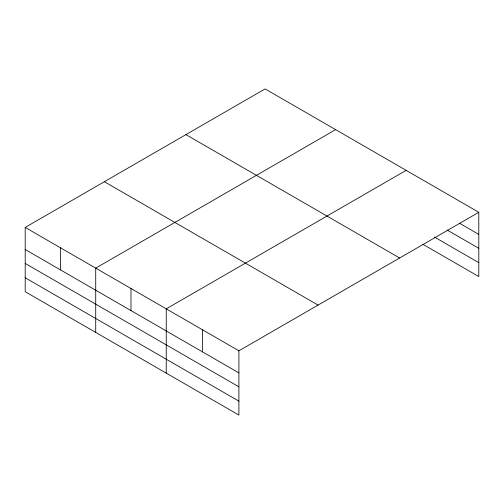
<?xml version="1.0" encoding="UTF-8"?>
<svg xmlns="http://www.w3.org/2000/svg" width="504" height="504" viewBox="0 0 504 504"><rect width="100%" height="100%" fill="white"/><g stroke="black" fill="none" stroke-linecap="round" stroke-linejoin="round"><path stroke-width="0.76" d="M478.8 212.297L265.098 88.918L25.2 227.424L25.2 291.703L238.902 415.082L238.902 350.803L478.8 212.297L478.8 276.576L422.963 244.339M335.62 129.635L95.722 268.134L95.722 332.419M406.142 170.352L166.244 308.851L166.244 373.13M459.289 223.133L478.8 234.398M447.18 230.057L478.8 248.314M434.398 237.025L478.8 262.66M185.932 134.625L399.634 258.004M104.366 181.717L318.068 305.096M25.2 227.424L238.902 350.803M25.2 249.518L238.902 372.897M25.2 263.441L238.902 386.82M25.2 277.78L238.902 401.159M202.577 329.824L202.577 351.924M130.983 288.496L130.983 310.59M60.461 247.779L60.461 269.873"/></g></svg>
